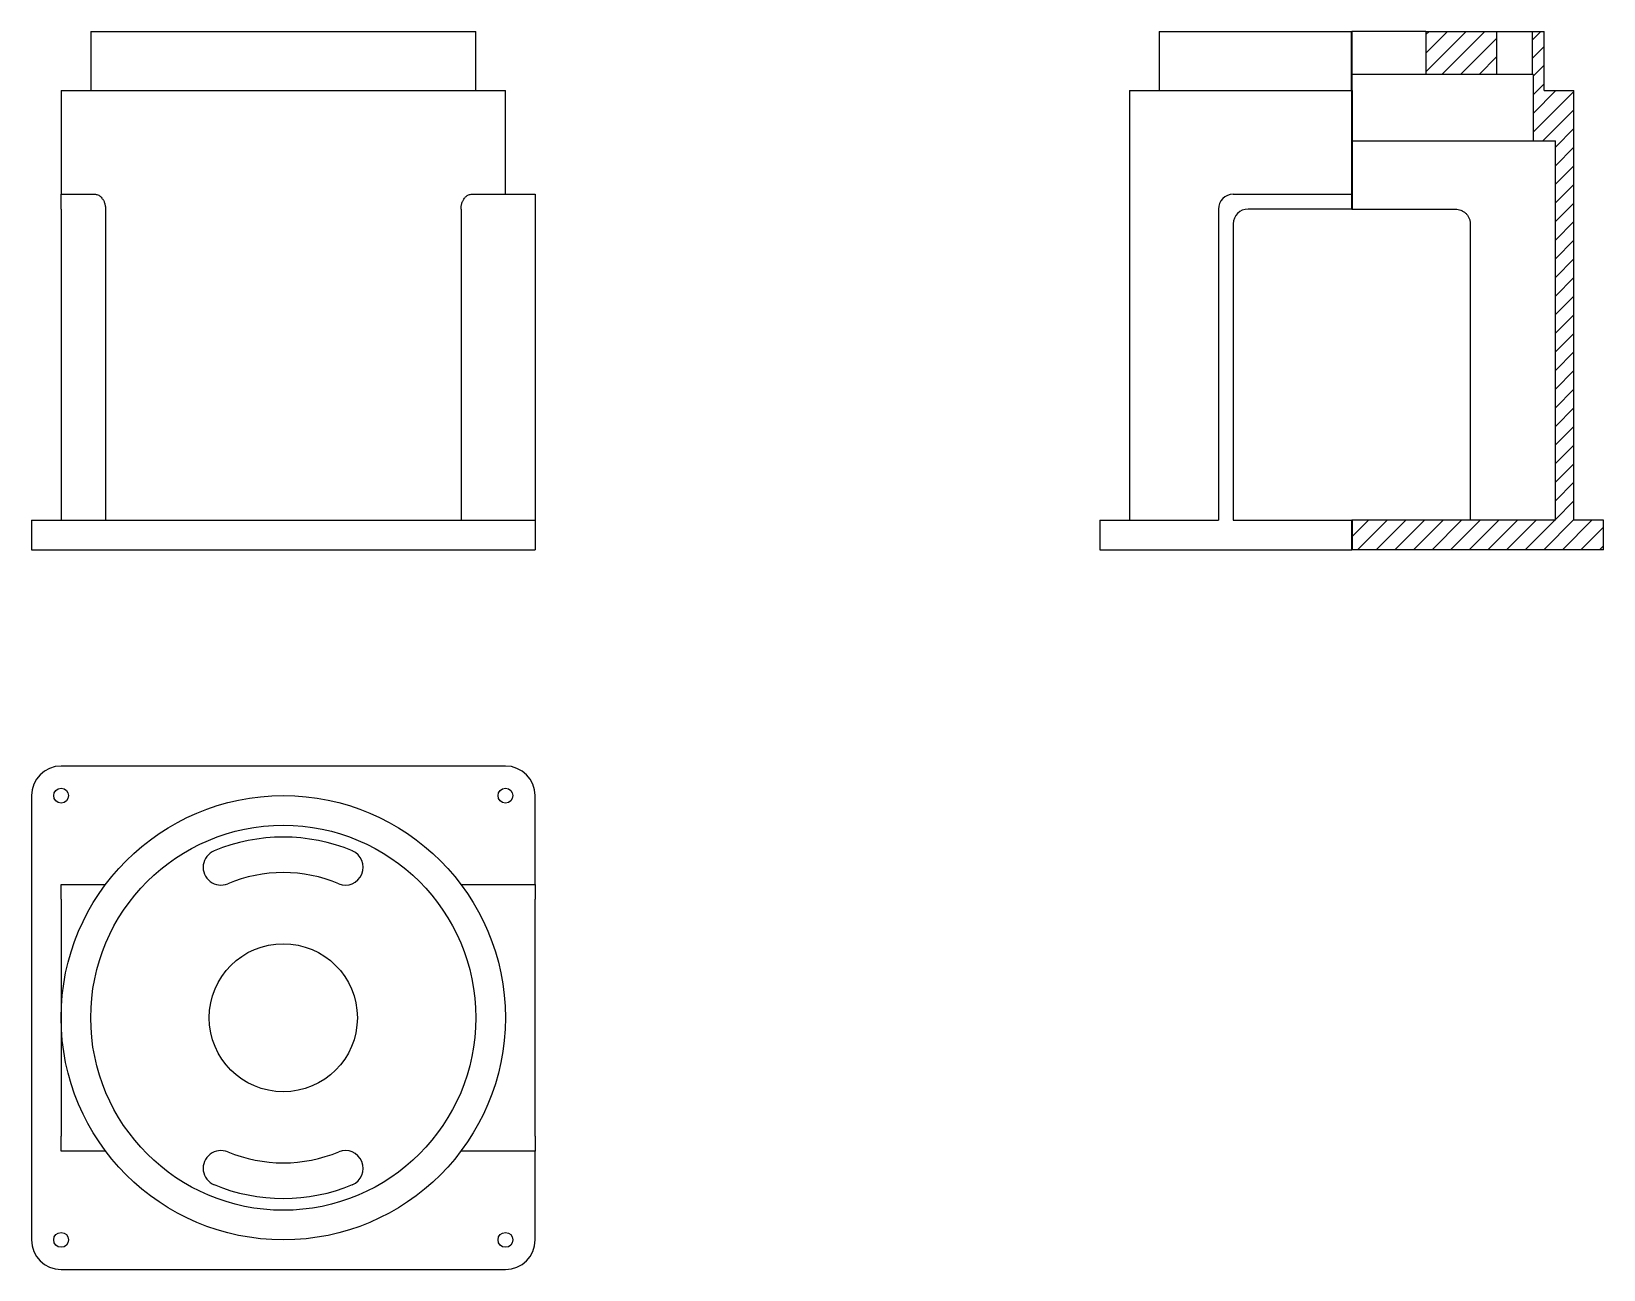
# Model space of a CAD drawing. Header units: millimetres. Extents: x 182 to 4445, y 53 to 1251.
# Drawn here: x 182 to 1243, y 415 to 1251 of the extents above.
import ezdxf

# ---------------------------------------------------------------- set-up
doc = ezdxf.new("R2010")
doc.units = ezdxf.units.MM
doc.layers.add('Hatch', color=7, linetype='Continuous', lineweight=13, true_color=0xff0080)
doc.layers.add('NetDam', color=7, linetype='Continuous', lineweight=35)
doc.layers.add('Nét đậm', color=7, linetype='Continuous', lineweight=35)

msp = doc.modelspace()

# ---------------------------------------------------------------- hatches: boundary and pattern name
at = {"layer": 'Hatch'}
h = msp.add_hatch(dxfattribs=at)
h.set_pattern_fill('ANSI31', color=256, scale=2.8)
h.paths.add_polyline_path([(1123.1, 1251), (1123.1, 1222), (1171.1, 1222), (1171.1, 1251)], flags=17)
h.paths.add_polyline_path([(1195.6, 1177), (1210.6, 1177), (1210.6, 921), (1073.1, 921), (1073.1, 901), (1243.1, 901), (1243.1, 921), (1223.1, 921), (1223.1, 1211), (1203.1, 1211), (1203.1, 1251), (1195.1, 1251), (1195.1, 1222), (1195.6, 1222)])

# ---------------------------------------------------------------- linework, layer by layer
at = {"color": 7, "linetype": 'Continuous', "lineweight": 25}
for p, q in [((1123.1, 1251), (1073.1, 1251)), ((1123.1, 1251), (1123.1, 1222)), ((1123.1, 1251), (1171.1, 1251)), ((1171.1, 1222), (1171.1, 1251)), ((1171.1, 1251), (1185.8, 1251)), ((1185.8, 1251), (1195.1, 1251)), ((1195.1, 1222), (1195.1, 1251)), ((1195.1, 1251), (1203.1, 1251)), ((1203.1, 1211), (1203.1, 1251)), ((1123.1, 1222), (1073.1, 1222)), ((1171.1, 1222), (1123.1, 1222)), ((1185.8, 1222), (1171.1, 1222)), ((1195.1, 1222), (1185.8, 1222)), ((1195.6, 1222), (1195.1, 1222)), ((1195.6, 1222), (1195.6, 1177)), ((1203.1, 1211), (1223.1, 1211)), ((1223.1, 921), (1223.1, 1211)), ((1073.1, 1177), (1195.6, 1177)), ((1195.6, 1177), (1210.6, 1177)), ((1210.6, 921), (1210.6, 1177)), ((1073.1, 1131), (1143.1, 1131)), ((1153.1, 1121), (1153.1, 921)), ((1210.6, 921), (1073.1, 921)), ((1243.1, 921), (1223.1, 921)), ((1243.1, 901), (1243.1, 921)), ((1243.1, 901), (1073.1, 901))]:
    msp.add_line(p, q, dxfattribs=at)
msp.add_open_spline([(1143.1, 1131), (1143.8, 1131), (1144.4, 1130.9), (1145.6, 1130.7), (1146.2, 1130.5), (1147, 1130.2), (1147.3, 1130.1), (1147.9, 1129.8), (1148.1, 1129.6), (1148.9, 1129.1), (1149.4, 1128.8), (1150.4, 1127.9), (1150.8, 1127.4), (1151.6, 1126.3), (1151.9, 1125.7), (1152.4, 1124.8), (1152.5, 1124.5), (1152.7, 1123.8), (1152.8, 1123.5), (1153, 1122.8), (1153, 1122.4), (1153.1, 1121.7), (1153.1, 1121.3), (1153.1, 1121)], degree=3, knots=[0, 0, 0, 0, 0.125, 0.125, 0.25, 0.25, 0.3125, 0.3125, 0.375, 0.375, 0.5, 0.5, 0.625, 0.625, 0.75, 0.75, 0.8125, 0.8125, 0.875, 0.875, 0.9375, 0.9375, 1, 1, 1, 1], dxfattribs=at)
at = {"layer": 'NetDam'}
for p, q in [((1073.1, 1211), (1073.1, 1251)), ((1073.1, 1211), (1073.1, 1141)), ((1073.1, 1141), (1073.1, 1131)), ((1073.1, 921), (1073.1, 901))]:
    msp.add_line(p, q, dxfattribs=at)
at = {"layer": 'Nét đậm', "color": 7, "linetype": 'Continuous', "lineweight": 25}
for p, q in [((221.7, 1251), (221.7, 1211)), ((221.7, 1251), (351.7, 1251)), ((351.7, 1251), (481.7, 1251)), ((481.7, 1211), (481.7, 1251)), ((943.1, 1251), (943.1, 1211)), ((943.1, 1251), (1073.1, 1251)), ((201.7, 1211), (201.7, 1141)), ((201.7, 1211), (351.7, 1211)), ((351.7, 1211), (501.7, 1211)), ((501.7, 1141), (501.7, 1211)), ((923.1, 1211), (923.1, 921)), ((923.1, 1211), (1073.1, 1211)), ((201.7, 1141), (224.8, 1141)), ((201.7, 1131), (201.7, 1141)), ((478.5, 1141), (521.7, 1141)), ((521.7, 1141), (521.7, 1131)), ((993.1, 1141), (1073.1, 1141)), ((201.7, 1131), (201.7, 921)), ((231.7, 1131), (231.7, 921)), ((471.7, 1131), (471.7, 921)), ((521.7, 1131), (521.7, 921)), ((983.1, 1131), (983.1, 921)), ((1073.1, 1131), (1003.1, 1131)), ((993.1, 1121), (993.1, 921)), ((181.7, 921), (181.7, 901)), ((181.7, 921), (201.7, 921)), ((201.7, 921), (501.7, 921)), ((501.7, 921), (521.7, 921)), ((521.7, 921), (521.7, 901)), ((903.1, 921), (903.1, 901)), ((903.1, 921), (923.1, 921)), ((923.1, 921), (983.1, 921)), ((993.1, 921), (1073.1, 921)), ((181.7, 901), (201.7, 901)), ((201.7, 901), (501.7, 901)), ((501.7, 901), (521.7, 901)), ((903.1, 901), (923.1, 901)), ((923.1, 901), (1073.1, 901)), ((501.7, 754.9), (201.7, 754.9)), ((181.7, 734.9), (181.7, 434.9)), ((521.7, 674.9), (521.7, 734.9)), ((201.7, 674.9), (231.7, 674.9)), ((201.7, 664.9), (201.7, 674.9)), ((471.7, 674.9), (521.7, 674.9)), ((521.7, 674.9), (521.7, 664.9)), ((201.7, 664.9), (201.7, 584.9)), ((521.7, 504.9), (521.7, 664.9)), ((201.7, 584.9), (201.7, 504.9)), ((201.7, 494.9), (201.7, 504.9)), ((521.7, 504.9), (521.7, 494.9)), ((231.7, 494.9), (201.7, 494.9)), ((521.7, 494.9), (471.7, 494.9)), ((521.7, 434.9), (521.7, 494.9)), ((201.7, 414.9), (501.7, 414.9))]:
    msp.add_line(p, q, dxfattribs=at)
for centre, radius in [((201.7, 734.9), 5), ((351.7, 584.9), 150), ((501.7, 734.9), 5), ((351.7, 584.9), 130), ((351.7, 584.9), 50), ((201.7, 434.9), 5), ((501.7, 434.9), 5)]:
    msp.add_circle(centre, radius, dxfattribs=at)
for centre, radius, start, end in [((993.1, 1131), 10, 90, 180), ((1003.1, 1121), 10, 90, 180), ((201.7, 734.9), 20, 90, 180), ((501.7, 734.9), 20, 0, 90), ((351.7, 584.9), 122, 67.5, 112.5), ((309.6, 686.5), 12, 112.5, 292.5), ((393.7, 686.5), 12, 247.5, 67.5), ((351.7, 584.9), 98, 67.5, 112.5), ((309.6, 483.2), 12, 67.5, 247.5), ((351.7, 584.9), 98, 247.5, 292.5), ((393.7, 483.2), 12, 292.5, 112.5), ((351.7, 584.9), 122, 247.5, 292.5), ((201.7, 434.9), 20, 180, 270), ((501.7, 434.9), 20, 270, 0)]:
    msp.add_arc(centre, radius, start, end, dxfattribs=at)
for points, knots in [([(224.8, 1141), (225.2, 1141), (225.5, 1140.9), (226.3, 1140.7), (226.7, 1140.5), (227.3, 1140.2), (227.5, 1140.1), (227.9, 1139.8), (228, 1139.7), (228.6, 1139.2), (228.9, 1138.8), (229.4, 1138.1), (229.6, 1137.9), (229.9, 1137.4), (230.1, 1137.2), (230.5, 1136.4), (230.8, 1135.8), (231.1, 1134.8), (231.2, 1134.5), (231.3, 1133.8), (231.4, 1133.5), (231.5, 1132.8), (231.6, 1132.4), (231.6, 1131.7), (231.7, 1131.3), (231.7, 1131)], [0, 0, 0, 0, 0.125, 0.125, 0.25, 0.25, 0.3125, 0.3125, 0.375, 0.375, 0.5, 0.5, 0.5625, 0.5625, 0.625, 0.625, 0.75, 0.75, 0.8125, 0.8125, 0.875, 0.875, 0.9375, 0.9375, 1, 1, 1, 1]), ([(471.7, 1131), (471.7, 1131.7), (471.7, 1132.4), (471.9, 1133.5), (472, 1133.8), (472.1, 1134.5), (472.2, 1134.8), (472.4, 1135.4), (472.5, 1135.8), (472.8, 1136.3), (472.9, 1136.6), (473.4, 1137.4), (473.7, 1137.9), (474.2, 1138.6), (474.4, 1138.8), (474.7, 1139.2), (474.9, 1139.3), (475.3, 1139.7), (475.4, 1139.8), (475.8, 1140.1), (476, 1140.2), (476.6, 1140.5), (477, 1140.7), (477.8, 1140.9), (478.1, 1141), (478.5, 1141)], [0, 0, 0, 0, 0.125, 0.125, 0.1875, 0.1875, 0.25, 0.25, 0.3125, 0.3125, 0.375, 0.375, 0.5, 0.5, 0.5625, 0.5625, 0.625, 0.625, 0.6875, 0.6875, 0.75, 0.75, 0.875, 0.875, 1, 1, 1, 1])]:
    msp.add_open_spline(points, degree=3, knots=knots, dxfattribs=at)

doc.saveas('drawing.dxf')
